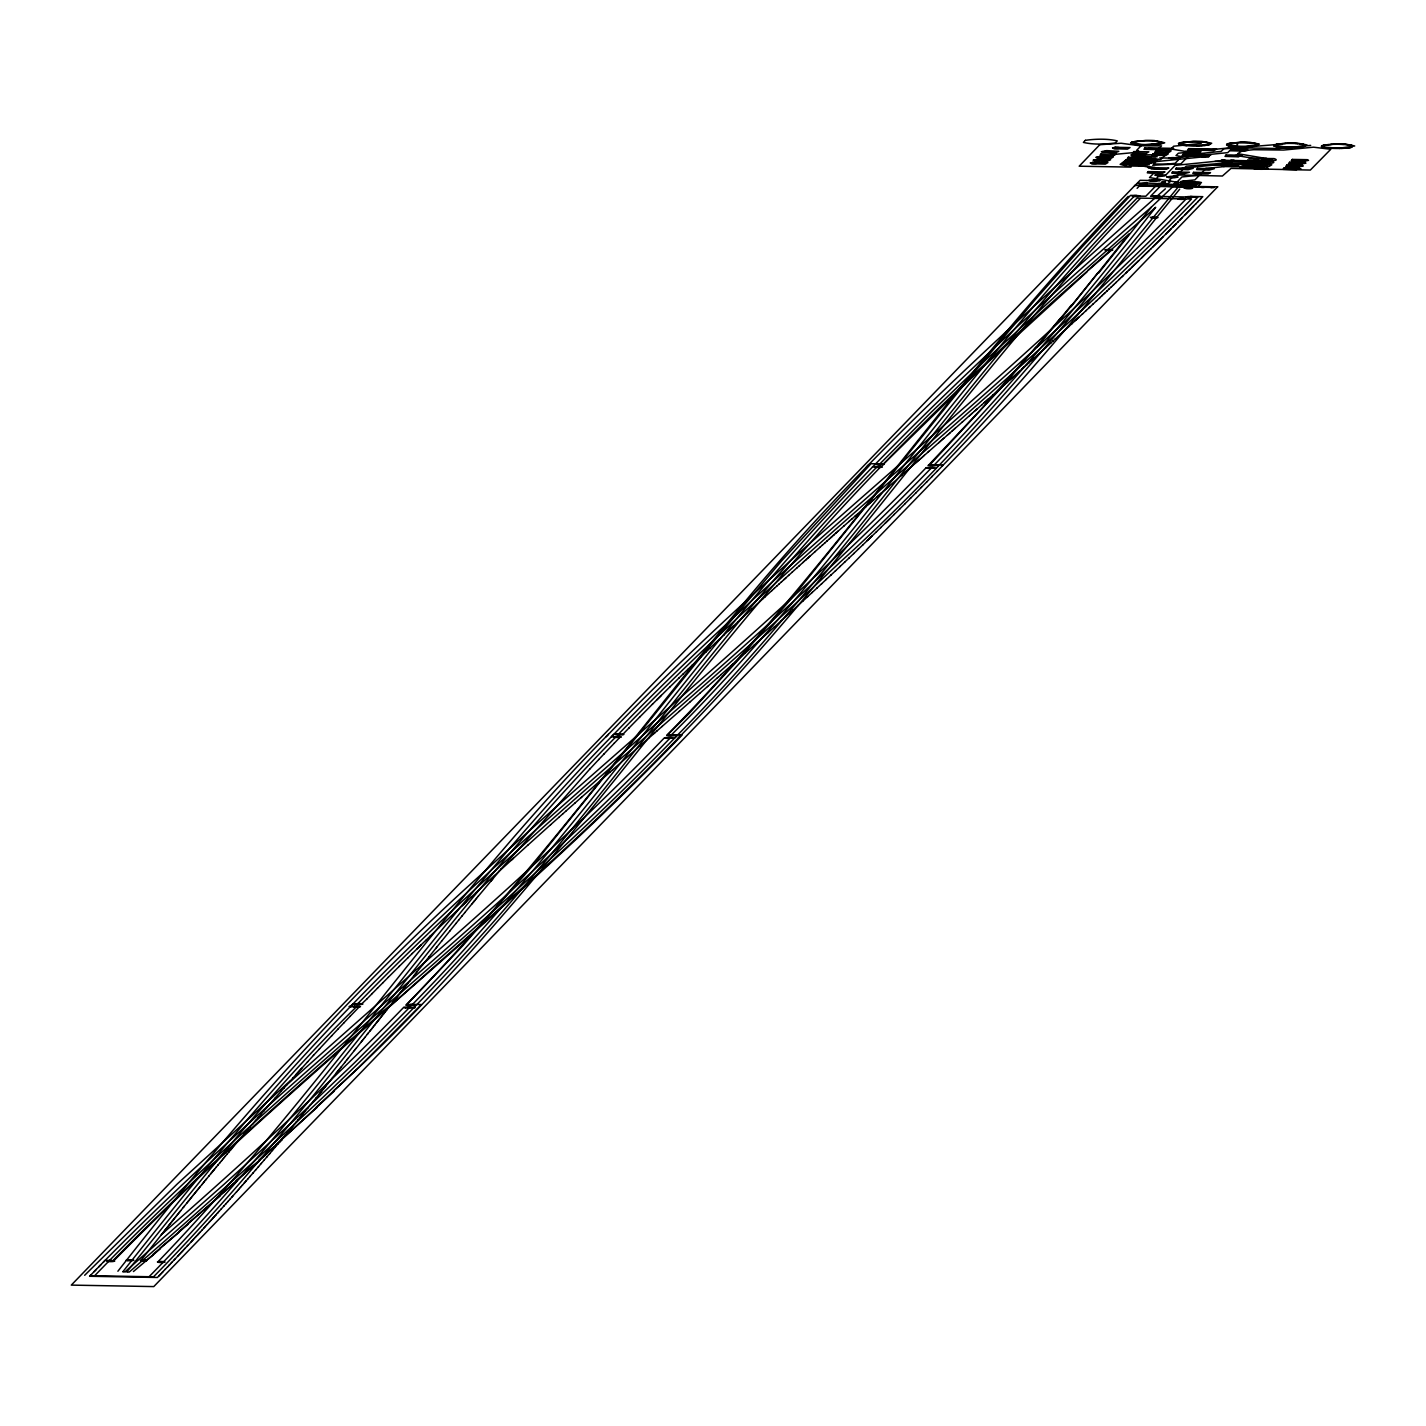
<?xml version="1.0" encoding="UTF-8"?>
<svg xmlns="http://www.w3.org/2000/svg" width="1426" height="1426" viewBox="0 0 1426 1426"><rect width="100%" height="100%" fill="white"/><g stroke="black" fill="none" stroke-linecap="round" stroke-linejoin="round"><path stroke-width="1.5" d="M1133.652 141.762L1131.941 142.6L1141.656 144.418A71.336 28.912 -13.4 0 0 1150.425 144.579L1164.044 142.582L1154.311 140.55A71.336 28.912 -13.4 0 0 1145.541 140.408L1131.371 142.315M1209.07 144.668L1211.69 143.242L1201.975 141.406A71.336 28.912 -13.4 0 0 1193.206 141.245L1179.587 143.242L1189.32 145.274A71.336 28.912 -13.4 0 0 1198.09 145.416L1210.442 144.097M1210.246 144.097L1209.391 143.099M1257.999 144.757L1256.698 145.505M381.188 1016.881L382.168 1015.668M384.646 1012.531L385.608 1011.319M388.104 1008.182L389.066 1006.97M391.562 1003.833L393.38 1001.551M1140.158 198.588C974.243 368.122 844.923 569.277 678.188 738.08M117.895 1271.243C227.75 1130.39 346.304 995.972 479.207 876.277C627.654 739.773 785.459 613.323 925.759 468.102M122.939 1271.635C195.915 1179.284 270.637 1088.127 353.006 1003.94L359.031 1004.064L357.124 1004.367M367.355 1034.26L370.065 1030.873M369.958 1030.998L370.938 1029.786M371.687 1028.823L372.667 1027.611M373.416 1026.649L380.439 1017.843M376.001 1023.387L379.566 1018.93M380.332 1017.968L381.295 1016.756M382.061 1015.793L384.753 1012.407M385.501 1011.444L388.211 1008.057M388.959 1007.095C487.852 918.665 588.671 831.608 680.594 735.62M392.417 1002.745L396.838 997.202M395.875 998.396L405.465 986.346M404.521 987.541L406.339 985.259M407.105 984.279L408.068 983.084M409.708 981.017L414.11 975.491M368.336 1033.048L364.753 1037.522M374.396 1025.437L375.252 1024.349M383.024 1014.581L383.897 1013.494M386.482 1010.232L387.337 1009.145M389.922 1005.9L390.795 1004.813M394.236 1000.464L395.109 999.376M397.694 996.114L398.567 995.027M399.423 993.94L400.278 992.852M401.152 991.783L402.007 990.696M402.881 989.608L403.736 988.521M361.295 1041.871L362.275 1040.641M363.024 1039.697L364.004 1038.467M370.813 1029.911L371.794 1028.699M372.543 1027.736L373.523 1026.524M406.25 985.366L407.194 984.172M407.979 983.191L409.797 980.91M414.895 974.493L415.839 973.316M416.624 972.318L422.791 964.636M94.615 1275.771C278.819 1085.026 493.236 926.543 677.136 735.477L670.915 735.335C838.969 568.796 967.594 365.02 1134.436 196.039L1145.809 196.235L1158.037 183.597L1162.778 183.116M1178.09 181.672L1151.317 207.162L1098.483 273.239M1182.635 181.601C1074.527 313.435 967.185 447.051 840.342 561.969C681.592 711.752 509.26 846.866 357.427 1004.047M1156.236 218.035C1088.484 303.56 1018.627 387.605 942.443 465.821M1156.219 217.946L1158.037 217.536L1156.682 217.126A15.062 6.096 -13.4 0 0 1152.172 217.091L1150.354 217.483L1151.709 217.893A15.062 6.096 -13.4 0 0 1156.236 217.946L1179.694 189.159M162.956 1232.724L164.061 1231.369M162.332 1233.543L141.406 1259.746L145.862 1259.978M414.039 975.58L414.984 974.404M415.768 973.405L416.713 972.229M354.343 1050.552L355.341 1049.322M356.09 1048.395L361.42 1041.729M362.151 1040.784L363.149 1039.554M363.897 1038.609L364.878 1037.379M162.065 1233.829L163.206 1232.456M163.812 1231.654L165.469 1229.568M164.917 1230.317L166.289 1228.552M165.737 1229.283L167.341 1227.287M167.876 1226.574L168.892 1225.344M170.175 1223.722L171.191 1222.492M422.702 964.707L428.869 957.024M347.391 1059.251L348.39 1058.021M354.468 1050.409L348.265 1058.163M355.217 1049.465L356.215 1048.253M428.798 957.113L435.839 948.343M344.771 1062.513L346.643 1060.195M167.092 1227.554L168.125 1226.307M168.642 1225.611L169.658 1224.399M170.924 1222.759L172.742 1220.567M174.115 1218.82L175.202 1217.501M169.409 1224.667L170.425 1223.455M171.708 1221.797L173.544 1219.569M173.295 1219.836L174.364 1218.553M175.826 1216.681L176.967 1215.326M176.717 1215.594L177.858 1214.203M436.641 947.327L441.953 940.732M338.657 1070.124L339.655 1068.876M340.404 1067.949L341.402 1066.701M344.896 1062.37L341.277 1066.862M346.518 1060.338L347.516 1059.108M174.952 1217.768L176.075 1216.431M177.608 1214.471L180.639 1210.763M178.767 1213.08L179.694 1211.922M180.389 1211.03L184.382 1206.129M183.205 1207.537L187.091 1202.778M435.768 948.415L436.712 947.256M441.9 940.803L449.867 930.964M336.019 1073.386L337.035 1072.138M337.784 1071.211L338.782 1069.963M339.531 1069.037L340.529 1067.789M330.761 1079.91L331.777 1078.644M332.508 1077.735L336.162 1073.225M336.892 1072.299L337.909 1071.051M186.859 1203.027L188.856 1200.585M449.796 931.035L456.035 923.371M319.281 1094.027L330.03 1080.819M329.869 1080.997L330.903 1079.732M331.634 1078.822L332.65 1077.557M407.034 1005.241L407.8 1005.366A15.062 6.096 -13.4 0 0 412.328 1005.419L414.11 1005.045L412.791 1004.599A15.062 6.096 -13.4 0 0 408.264 1004.564L406.463 1005.009L462.915 945.581L531.167 867.382L711.806 643.518L781.573 560.935L871.001 463.717L881.411 463.842M189.729 1199.516L187.733 1201.922M190.353 1198.696L191.458 1197.377M189.498 1199.765L190.603 1198.446M191.227 1197.626L192.332 1196.325M192.956 1195.505L194.061 1194.204M326.501 1085.168L324.736 1087.343M327.374 1084.081L328.265 1082.994M322.971 1089.517L323.862 1088.43M1098.073 272.562L1060.071 319.852M192.082 1196.574L193.187 1195.255M193.811 1194.435L194.916 1193.134M195.558 1192.296L196.663 1190.995M194.685 1193.384L195.79 1192.065M197.323 1190.157L198.428 1188.838M199.087 1187.983L200.21 1186.664M455.981 923.424L458.691 920.109M458.637 920.162L462.22 915.759M322.098 1090.605L315.734 1098.377M196.431 1191.227L197.554 1189.908M198.196 1189.07L199.319 1187.751M199.979 1186.895L201.993 1184.489M202.652 1183.633L206.449 1179.035M462.184 915.813L464.894 912.515M313.078 1101.638L315.895 1098.198M201.743 1184.721L202.884 1183.402M203.544 1182.546L204.435 1181.459M205.326 1180.354L209.141 1175.773M464.84 912.551L472.024 903.817M310.405 1104.9L313.221 1101.46M307.713 1108.162L310.547 1104.722M208.909 1176.004L216.324 1167.074M472.915 902.729L474.715 900.572M305.039 1111.424L307.873 1107.984M210.709 1173.812L212.51 1171.637M212.724 1171.423L214.524 1169.249M471.988 903.87L475.607 899.485M475.571 899.521L476.498 898.398M476.462 898.433L478.298 896.223M302.348 1114.686L305.2 1111.228M301.439 1115.774L302.508 1114.49M299.638 1117.948L301.617 1115.578M216.11 1167.288L218.125 1164.899M217.911 1165.113L219.925 1162.725M478.263 896.259L501.007 869.076M297.838 1120.123L299.816 1117.752M296.038 1122.298L298.016 1119.927M1071.479 305.021L1037.076 346.981M1070.926 306.822L1129.303 233.739L1088.056 270.191M219.711 1162.939L221.743 1160.55M221.511 1160.764L223.543 1158.375M294.237 1124.454L296.216 1122.102M292.419 1126.629L294.398 1124.276M223.329 1158.607L225.344 1156.219M292.597 1126.433L288.801 1130.978M290.779 1128.608L286.983 1133.153M225.13 1156.433L227.162 1154.044M226.948 1154.258L228.98 1151.869M228.766 1152.083L232.616 1147.538M490.936 881.054L492.754 878.879M285.147 1135.328L287.143 1132.957M1060.641 318.034L1002.906 386.089L929.841 464.84M230.584 1149.926L234.452 1145.363M283.328 1137.502L285.325 1135.132M283.507 1137.306L281.492 1139.677L334.165 1091.175M234.238 1145.577L236.27 1143.206M279.674 1141.852L281.671 1139.481M277.838 1144.026L279.853 1141.656M236.074 1143.402L239.033 1139.944M275.075 1147.288L278.017 1143.812M238.819 1140.158L241.778 1136.7M241.582 1136.896L244.541 1133.438M500.989 869.094L589.687 769.202M272.295 1150.55L275.254 1147.074M244.345 1133.652L247.322 1130.194M269.532 1153.812L272.491 1150.336M247.126 1130.39L250.103 1126.932M266.733 1157.074L269.71 1153.598M249.906 1127.128L252.901 1123.67M263.953 1160.336L266.929 1156.86M261.154 1163.598L264.131 1160.104M1035.846 347.32L983.156 407.016L928.219 465.571M252.705 1123.866L255.7 1120.426M258.338 1166.86L261.35 1163.366M255.504 1120.622L258.498 1117.164M258.302 1117.36L261.315 1113.902M255.521 1170.104L258.534 1166.628M261.118 1114.098L264.149 1110.658M252.705 1173.366L255.717 1169.89M263.953 1110.836L266.983 1107.396M249.871 1176.628L252.901 1173.135M266.787 1107.574L269.817 1104.134M247.981 1178.803L250.067 1176.397M248.177 1178.571L244.185 1183.134M269.639 1104.312L272.669 1100.89M246.288 1180.728L242.277 1185.309M272.491 1101.068L275.539 1097.628M240.37 1187.484L242.491 1185.077M275.343 1097.806L281.279 1091.104M238.463 1189.658L240.566 1187.252M236.538 1191.833L238.659 1189.427M281.1 1091.282L284.166 1087.86M232.67 1196.2L236.734 1191.601M283.988 1088.02L287.072 1084.598M231.707 1197.287L232.884 1195.951M229.764 1199.462L231.921 1197.038M227.821 1201.655L229.978 1199.213M286.893 1084.758C413.38 969.965 545.908 861.357 664.356 737.866M225.878 1203.829L228.035 1201.405M289.799 1081.514L292.883 1078.092M223.918 1206.004L226.092 1203.58M292.722 1078.252L301.706 1068.324M221.012 1209.248L224.149 1205.754M219.283 1211.155L214.203 1216.806M219.069 1211.405L221.226 1208.998M295.645 1074.99L307.624 1061.8M215.166 1215.718L216.146 1214.631M217.34 1213.312L218.321 1212.225M212.224 1218.963L214.417 1216.538M213.437 1217.626L211.244 1220.05M210.246 1221.155L211.458 1219.8M209.23 1222.242L210.46 1220.888M307.463 1061.96L313.577 1055.293M207.233 1224.453L209.462 1221.993M205.219 1226.645L207.465 1224.185M204.221 1227.733L205.451 1226.378M202.225 1229.907L204.453 1227.465M200.246 1232.064L202.456 1229.64M200.478 1231.797L196.289 1236.36M313.417 1055.436L319.584 1048.787M197.519 1235.005L199.497 1232.866M319.424 1048.93L331.705 1035.775M195.291 1237.429L196.521 1236.075M193.294 1239.586L195.522 1237.162M192.296 1240.673L193.526 1239.301M191.28 1241.761L192.528 1240.388M188.196 1245.058L191.512 1241.476M589.651 769.256L598.849 759.434M187.145 1246.181L188.428 1244.791M185.059 1248.427L187.394 1245.896M184.007 1249.533L185.291 1248.142M183.223 1250.352L179.961 1253.846M184.257 1249.247L180.942 1252.794M331.563 1035.9L337.819 1029.269M178.036 1255.878L179.23 1254.577M178.981 1254.862L180.211 1253.561M598.795 759.488L603.964 754.015M175.148 1258.944L178.286 1255.593M337.677 1029.394L343.987 1022.763M158.108 1261.653C318.782 1094.954 445.5 899.093 608.367 734.337M149.07 1276.733C316.305 1106.594 446.16 904.173 613.75 734.354L620.025 734.426L618.224 734.426C801.341 544.589 1014.492 386.82 1197.787 197.18L1150.55 196.325L1164.614 181.779M174.15 1259.978L175.398 1258.641M172.065 1262.17L174.4 1259.693M603.929 754.069L614.321 743.16M170.977 1263.329L172.332 1261.885M343.844 1022.888L350.19 1016.257M171.227 1263.044L167.519 1266.948M168.696 1265.718L169.854 1264.505M165.149 1269.407L167.769 1266.662M165.416 1269.122L161.798 1272.901M606.05 736.796C788.899 546.621 1002.139 388.87 1185.648 199.408M614.267 743.231L620.167 737.082M622.627 734.55L629.009 727.973M405.857 1005.134C526.461 882.48 627.511 743.017 737.278 611.059C864.441 455.286 1015.276 321.67 1165.381 188.802M411.579 1005.348C526.871 887.935 624.624 755.334 728.775 628.385C854.299 473.396 1001.034 337.623 1151.317 207.162M160.781 1273.988L163.134 1271.493M160.051 1274.701L157.413 1277.482L89.606 1276.27L101.05 1264.523M158.874 1275.967L161.031 1273.685M866.438 467.033L868.862 464.52M1128.216 196.396C962.211 365.502 833.016 566.407 666.798 735.335M350.065 1016.382L359.584 1006.506M935.83 468.013L929.805 467.871L931.356 467.924C747.67 658.028 534.001 816.064 350.564 1006.453L356.643 1006.613C273.667 1087.414 199.248 1182.421 126.718 1271.974A5.722 2.317 -13.4 0 0 129.338 1271.992C269.567 1149.802 408.264 1024.403 528.155 881.607C644.891 743.766 749.987 595.979 876.937 466.962L878.541 466.962L872.48 466.872M1094.437 160.728L1098.377 159.088L1110.64 159.765L1106.683 161.423L1093.118 160.229L1094.901 159.73A15.062 6.096 -13.4 0 1 1099.393 159.801L1100.765 160.193L1098.947 160.603A15.062 6.096 -13.4 0 1 1094.455 160.532M1102.619 152.261L1106.576 150.621L1118.822 151.299L1114.882 152.939L1101.318 151.762L1103.082 151.263A15.062 6.096 -13.4 0 1 1107.592 151.334L1108.947 151.726L1107.146 152.136A15.062 6.096 -13.4 0 1 1102.637 152.065M1126.308 163.544L1154.971 162.814M1166.325 151.709L1163.598 154.543L1134.49 155.077L1129.035 160.728L1156.165 161.584M1135.025 185.344L71.3 1285.111L153.776 1286.591L1217.661 186.824M1134.401 186.129L1136.843 183.597L1147.164 182.564M1137.11 188.321L1140.247 185.059L1143.367 184.186L1137.306 183.17L1140.069 180.318L1154.418 180.567L1158.286 176.592L1164.953 175.915L1175.131 165.398L1225.326 160.336L1260.156 160.942L1272.705 159.694M1154.935 171.958L1149.516 177.555L1181.334 182.974L1195.79 182.564M91.068 1274.755L90.159 1275.682L153.527 1276.805C319.923 1107.485 449.333 906.223 615.782 736.939L617.529 736.957L611.415 736.814C794.407 546.497 1007.79 388.656 1191.441 199.052L1137.057 198.071C970.928 367.658 841.643 569.045 674.712 737.937L668.509 737.866L670.256 737.884C489.724 924.957 280.084 1080.89 98.626 1266.983M880.27 467.282C687.243 665.871 539.581 904.387 333.434 1090.979M882.694 464.769C955.438 389.904 1032.192 318.551 1111.104 250.513M1162.493 183.419L1163.705 182.172M1168.714 180.906L1173.776 175.665L1177.965 175.255L1180.978 172.136L1178.001 172.439M1183.901 169.124L1184.97 168.001M1177.413 181.655L1181.958 176.949L1199.159 175.22M1206.503 155.256L1205.148 156.664L1145.72 162.635M1205.986 168.428L1194.881 179.908L1183.152 181.084L1186.379 181.548M1192.885 184.774L1191.922 185.79L1195.041 186.432L1217.661 186.824M1237.715 144.079L1234.577 147.341L1211.547 149.659L1192.029 149.302M403.718 1007.326C326.839 1086.986 244.488 1161.495 161.298 1234.666M1197.929 186.467L1200.514 183.794L1177.448 184.649L1146.682 183.027M1223.971 166.646L1225.469 165.345L1238.641 165.541M1254.47 163.33L1258.427 159.231L1238.356 155.808L1229.533 155.648M1264.505 168.161L1258.498 167.145M1267.233 165.345L1224.381 164.043L1182.083 168.25M84.669 1275.29L177.305 1183.919L289.781 1081.211M884.316 464.163L883.086 464.858A15.062 6.096 -13.4 0 1 878.576 464.787L877.204 464.395L879.022 464.003A15.062 6.096 -13.4 0 1 883.532 464.056L980.518 369.138L1086.897 271.956M668.562 734.943L668.883 734.907A15.062 6.096 -13.4 0 1 673.375 734.96L674.73 735.406L672.929 735.763A15.062 6.096 -13.4 0 1 668.438 735.709L667.065 735.317L688.972 713.588L736.832 661.486L794.264 595.23L967.755 380.082L1035.205 299.638L1082.566 246.448L1130.551 195.38L1136.682 195.487M1199.872 199.658L1201.316 198.214M937.167 471.257L943.263 465.001L932.978 464.751M94.027 1271.707L96.255 1269.425M361.509 1003.708A15.062 6.096 -13.4 0 0 356.999 1003.654L355.181 1004.047L356.536 1004.457A15.062 6.096 -13.4 0 0 361.063 1004.492L366.945 998.913M1195.523 204.132L1198.232 201.351M1197.769 201.815L1200.335 199.212M1200.835 198.66L1202.795 196.663L1190.353 196.449M628.937 728.062L639.65 717.135M366.839 999.02L372.257 993.512M1191.94 207.768L1195.986 203.668M1193.598 206.11L1190.763 208.998M931.873 476.676L937.452 470.99M1188.411 211.387L1190.033 209.747M1189.569 210.192L1191.209 208.553M926.561 482.095L932.158 476.409M103.385 1262.135L105.132 1260.334L111.87 1260.548M372.15 993.601L377.587 988.093M112.832 1260.834C201.476 1170.586 296.679 1087.129 391.793 1003.833M113.848 1260.691C294.843 1076.398 503.004 921.249 682.127 734.996L671.628 734.764M1186.165 213.668L1187.733 212.1M1187.27 212.527L1188.874 210.941M1181.922 217.964L1185.541 214.328M1185.077 214.773L1186.628 213.223M921.214 487.514L926.829 481.828M639.561 717.225L652.555 704.123M377.48 988.182L382.952 982.674M1179.855 220.032L1181.334 218.57M382.845 982.764L388.335 977.256M1177.805 222.099L1180.318 219.604M1180.888 218.998L1182.368 217.518M915.831 492.933L921.481 487.264M1174.703 225.219L1176.183 223.739M1175.737 224.167L1178.25 221.672M910.412 498.351L916.098 492.683M652.484 704.212L661.272 695.442M388.228 977.345L399.191 966.418M1169.32 230.584L1170.871 229.069M1170.425 229.497L1173.028 226.894M1173.651 226.271L1175.149 224.791M1172.582 227.34L1174.097 225.843M1165.969 233.935L1167.537 232.385M1168.215 231.707L1169.766 230.156M1167.092 232.812L1168.66 231.262M904.975 503.77L910.679 498.102M656.816 699.881L670.042 686.779M1162.6 237.286L1166.415 233.507M399.102 966.507L407.961 957.755M1161.923 237.964L1152.707 247.037M1163.028 236.859L1153.794 245.967M899.521 509.189L905.243 503.538M894.031 514.608L899.77 508.957M669.953 686.886L678.883 678.116M407.872 957.826L412.381 953.424M894.28 514.376L885.19 523.271M1150.532 249.158L1153.135 246.609M412.292 953.495L421.24 944.761M1145.06 254.505L1146.593 253.008M1147.27 252.349L1148.786 250.869M1148.358 251.279L1150.978 248.748M889.86 518.707L880.733 527.602M678.776 678.223L683.339 673.785M416.713 949.163L425.714 940.429M1141.691 257.803L1143.242 256.288M1143.937 255.593L1145.488 254.095M1142.814 256.698L1144.365 255.183M1146.165 253.418L1147.698 251.939M683.232 673.892L687.795 669.436M1136.023 263.293L1138.697 260.691M1142.101 257.375L1137.146 262.188M876.277 531.934L880.983 527.388M687.688 669.56L692.27 665.104M425.625 940.5L430.189 936.098M1134.9 264.363L1136.451 262.883M876.509 531.72L867.293 540.597M692.163 665.247L701.289 656.441M430.117 936.169L439.19 927.453M1131.549 267.589L1133.082 266.127M1132.672 266.519L1134.205 265.04M1133.777 265.45L1135.328 263.97M872.035 536.051L862.783 544.928M1127.075 271.885L1129.748 269.336M1129.321 269.746L1131.977 267.197M701.182 656.584L705.817 652.11M439.119 927.506L471.204 897.15M1121.424 277.304L1122.975 275.824M1122.565 276.216L1126.38 272.562M1125.952 272.972L1127.503 271.493M858.256 549.26L863.015 544.714M705.71 652.252L710.362 647.778M1119.143 279.478L1121.834 276.911M853.711 553.591L858.47 549.063M1113.439 284.897L1116.13 282.348M1115.72 282.74L1119.553 279.086M849.147 557.923L853.924 553.395M710.237 647.921L714.925 643.447M1108.875 289.228L1111.567 286.679M1111.157 287.072L1113.849 284.505M714.8 643.589L719.506 639.115M1106.594 291.385L1109.285 288.836M844.566 562.254L849.361 557.726M719.381 639.276L724.105 634.784M1101.995 295.717L1104.687 293.168M1104.294 293.56L1106.986 291.011M835.369 570.917L840.199 566.389M839.967 566.585L844.78 562.058M316.287 1107.236L358.906 1067.325L421.401 1004.546L410.688 1004.403M317 1107.432L275.503 1145.078M723.962 634.944L733.338 626.139M1096.237 301.118L1100.088 297.499M1099.696 297.874L1102.387 295.325M461.935 905.849L466.552 901.517M728.579 630.613L737.973 621.807M1092.762 304.362L1096.63 300.743M830.752 575.248L835.583 570.721M1085.81 310.85L1089.678 307.232M1089.286 307.606L1093.154 303.988M471.168 897.186L475.838 892.836M475.803 892.854L494.519 875.528M821.465 583.894L826.314 579.384M826.117 579.562L830.948 575.052M737.83 621.968L742.625 617.476M1082.298 314.112L1086.184 310.476M816.795 588.225L821.661 583.715M742.483 617.636L747.295 613.144M747.135 613.305L751.965 608.813M1082.69 313.738L1075.293 320.6M812.107 592.556L816.991 588.047M751.823 608.991L756.671 604.499M1071.764 323.845L1079.179 316.982M807.419 596.87L812.303 592.378M756.511 604.66L760.201 601.255M1068.234 327.089L1072.138 323.488M494.501 875.546L499.225 871.197M802.713 601.202L807.615 596.71M282.098 1139.891L266.056 1153.705M760.04 601.415L762.553 599.08M762.393 599.259L764.924 596.924M1059.981 334.664L1062.709 332.151M1062.334 332.508L1065.079 329.976M1064.705 330.333L1068.609 326.732M499.207 871.215L527.727 845.261M797.99 605.533L802.909 601.023M142.44 1260.477L144.186 1260.531M276.198 1145.292L258.926 1160.194M772.019 590.435L764.764 597.102M1055.24 338.996L1057.985 336.483M1057.611 336.839L1060.356 334.308M793.266 609.847L798.186 605.355M771.858 590.614L774.389 588.278M774.229 588.457L776.778 586.104M1050.499 343.327L1053.226 340.796M1052.869 341.153L1055.614 338.639M511.043 860.413L513.413 858.238M788.507 614.178L791.073 611.843M790.895 612.021L793.444 609.686M266.733 1153.937L236.128 1180.764M776.6 586.282L779.149 583.947M778.988 584.125L781.537 581.79M1043.351 349.816L1046.096 347.302M1045.721 347.641L1050.855 342.971M781.377 620.666L788.685 614.018M259.603 1160.425L219.283 1195.826M783.926 579.616L788.703 575.302M781.359 581.968L786.136 577.655M1033.779 358.461L1038.93 353.791M1038.574 354.129L1043.707 349.459M774.193 627.155L781.537 620.506M792.107 572.236L797.098 567.726M788.525 575.48L792.303 572.058M1028.984 362.774L1031.729 360.279M1031.39 360.618L1034.135 358.104M527.727 845.261L550.596 824.727M768.204 632.556L774.371 626.994M799.309 565.765L803.123 562.325M804.121 561.434L806.724 559.081M796.92 567.922L799.505 565.569M1024.528 366.767L1019.358 371.42M1021.765 369.263L1026.934 364.593M1026.577 364.931L1029.322 362.436M759.791 640.114L768.364 632.395M236.787 1181.013L187.679 1223.865M810.36 555.837L805.333 560.365M802.927 562.521L804.317 561.238M807.74 558.208L815.191 551.523M1013.316 376.82L1014.866 375.412M1015.74 374.664L1017.291 373.255M1018.146 372.507L1019.697 371.081M1016.952 373.576L1018.485 372.168M753.748 645.515L757.527 642.128M757.366 642.27L758.739 641.058M758.579 641.201L759.951 639.971M814.995 551.719L820.039 547.192M1010.036 379.726L1006.061 383.309M1010.909 378.977L1012.442 377.569M1009.697 380.065L1011.248 378.656M1012.121 377.908L1013.654 376.5M1014.528 375.733L1016.078 374.325M550.579 824.745L559.081 817.169M745.281 653.09L753.908 645.372M219.943 1196.075L178.731 1231.743M827.116 540.917L829.754 538.547M819.843 547.406L822.463 545.035M822.267 545.249L824.888 542.878M824.691 543.074L827.33 540.704M829.54 538.761L832.196 536.39M992.71 395.18L997.897 390.546M997.576 390.867L1002.745 386.214M1005.187 384.057L1001.212 387.622M1007.612 381.901L1003.637 385.466M562.7 813.943L566.372 810.681M559.063 817.187L562.717 813.925M566.336 810.699L574.892 803.123M730.718 666.049L732.073 664.837M733.142 663.874L735.727 661.593M735.566 661.717L745.442 652.948M874.904 464.359L881.054 464.43L879.361 464.43L931.035 412.399L986.435 359.316L1060.873 291.171L1155.702 207.305C1085.525 296.465 1013.03 383.986 933.852 465.357L932.212 465.339L938.272 465.482M838.274 530.989L830.752 537.691M838.06 531.203L844.388 525.588M833.194 535.516L834.406 534.447M835.636 533.36L836.848 532.29M981.73 404.895L984.493 402.435M986.614 400.581L988.147 399.191M985.402 401.651L986.935 400.26M987.826 399.494L993.031 394.859M574.856 803.141L580.988 797.722M580.952 797.758L582.218 796.635M717.296 677.92L718.651 676.726M720.95 674.676L730.843 665.906M731.93 664.962L733.285 663.75M844.174 525.802L849.272 521.256M849.058 521.488L851.714 519.1M851.5 519.331L855.386 515.856M856.384 515.018L857.846 513.699M969.502 415.697L971.035 414.306M971.962 413.54L974.707 411.08M975.616 410.296L977.167 408.906M974.404 411.383L975.937 409.993M976.846 409.209L982.051 404.592M984.172 402.738L985.705 401.348M582.182 796.671L610.399 771.787M707.635 686.441L700.148 693.036M717.421 677.796L707.51 686.566M718.508 676.851L721.093 674.569M188.303 1224.132L159.872 1248.32M863.978 508.298L857.614 513.93M867.668 505.054L862.516 509.617M873.799 499.653L868.648 504.216M877.257 496.658L878.719 495.339M855.172 516.087L856.616 514.786M864.976 507.46L866.206 506.373M867.418 505.303L868.88 503.966M869.878 503.128L871.108 502.059M872.338 500.972L877.489 496.408M948.647 434.057L950.162 432.684M952.336 430.812L953.851 429.44M954.796 428.656L962.461 421.882M962.158 422.167L969.805 415.394M970.732 414.609L972.265 413.237M612.859 769.63L610.346 771.84M690.451 701.574L679.275 711.396M700.273 692.929L690.327 701.681M179.373 1232.028L152.921 1254.434M879.699 494.501L881.179 493.164M883.389 491.257L884.869 489.938M885.849 489.1L887.328 487.763M888.309 486.943L900.875 475.892M901.856 475.072L904.583 472.648M905.546 471.828L907.043 470.491M908.023 469.671L910.751 467.247M911.713 466.427L913.21 465.09M914.173 464.27L915.67 462.933M916.633 462.113L918.148 460.758M919.11 459.956L920.608 458.602M921.57 457.799L923.068 456.445M924.03 455.643L928.005 452.131M928.95 451.329L939.092 442.399M940.037 441.614L941.552 440.242M942.497 439.44L944.012 438.085M947.417 435.126L948.932 433.754M878.469 495.588L879.949 494.252M880.929 493.414L883.639 491.007M884.619 490.188L886.099 488.851M887.079 488.031L888.558 486.694M938.807 442.684L940.322 441.329M941.267 440.527L942.782 439.155M943.727 438.37L947.702 434.841M949.876 432.969L952.621 430.527M953.566 429.725L955.081 428.353M612.806 769.683L639.953 745.869M641.094 744.853L646.103 740.468M646.031 740.54L647.333 739.381M648.491 738.383L653.5 733.98M654.641 732.982L657.208 730.736M662.038 726.511L679.382 711.289M125.238 1271.6L224.345 1184.026L300.084 1114.793L354.486 1062.798L409.458 1007.522L407.783 1007.522L413.932 1007.594M133.42 1271.529L160.478 1248.623M153.527 1254.737L146.682 1260.156A15.062 6.096 -13.4 0 0 142.154 1260.103L140.372 1260.459L141.691 1260.905A15.062 6.096 -13.4 0 0 146.218 1260.958L147.217 1260.227M900.626 476.141L902.123 474.805M904.316 472.915L905.813 471.56M906.776 470.758L908.273 469.404M910.483 467.514L911.98 466.159M912.943 465.357L914.44 464.003M915.403 463.2L916.9 461.846M917.863 461.044L919.378 459.689M920.34 458.887L921.838 457.532M922.8 456.712L924.298 455.357M927.72 452.399L929.235 451.044M639.864 745.941L641.183 744.782M647.261 739.452L648.58 738.294M653.411 734.069L654.73 732.893M657.119 730.825L662.127 726.422M1178.375 143.527L1179.748 142.974M1161.798 182.136L1162.368 181.975A6.738 2.727 -13.4 0 1 1165.185 182.029M1165.577 182.225L1165.167 182.332A6.738 2.727 -13.4 0 1 1162.208 182.296L1161.833 182.225M1174.204 183.669L1174.792 183.526A6.738 2.727 -13.4 0 1 1177.609 183.58L1178.019 183.669M1177.983 183.776L1177.448 183.901A6.738 2.727 -13.4 0 1 1174.614 183.847L1174.311 183.794M1177.947 186.592L1178.518 186.432A6.738 2.727 -13.4 0 1 1181.334 186.485L1181.744 186.592M1181.726 186.681L1181.174 186.806A6.738 2.727 -13.4 0 1 1178.357 186.753M1221.191 160.265L1221.761 160.122A6.738 2.727 -13.4 0 1 1224.595 160.175L1225.005 160.265M1224.97 160.354L1224.417 160.496A6.738 2.727 -13.4 0 1 1221.601 160.443L1221.298 160.389M1200.835 187.216L1201.423 187.056A6.738 2.727 -13.4 0 1 1204.239 187.109L1204.649 187.216M1204.649 187.287L1204.079 187.43A6.738 2.727 -13.4 0 1 1201.245 187.376L1200.835 187.287M1305.253 145.969L1304.647 144.792M1161.994 143.616L1162.243 142.457M1179.195 143.153L1178.625 144.115M1226.823 144.008L1226.574 145.167M1257.251 145.327L1259.354 144.079L1249.639 142.261A71.336 28.912 -13.4 0 0 1240.87 142.101L1227.233 144.097L1236.984 146.112A71.336 28.912 -13.4 0 0 1245.754 146.272L1257.982 144.561M1274.452 144.846L1274.202 146.022M1321.51 145.88L1336.18 143.794A71.336 28.912 -13.4 0 1 1344.968 143.955L1354.7 145.969L1341.082 147.965A71.336 28.912 -13.4 0 1 1332.294 147.805C1330.387 147.341 1321.724 147.841 1323.31 145.327M412.738 1007.665A4.724 1.925 -13.4 0 0 415.037 1007.701L415.162 1007.487A4.724 1.925 -13.4 0 0 412.827 1007.469L412.702 1007.683M1132.119 142.119L1130.622 142.867L1133.224 144.062M1209.818 144.472L1208.392 144.846M1275.004 144.668L1223.651 148.874L1221.191 151.406L1186.664 154.864L1189.106 155.381L1180.924 163.83L1152.618 165.256M1274.791 144.668L1288.534 142.939A71.336 28.912 -13.4 0 1 1297.303 143.099L1307.018 144.935L1303.649 146.539M1321.884 145.702L1324.166 145.149M125.363 1271.76L125.06 1271.814A4.135 1.676 -13.4 0 1 122.921 1271.742L122.921 1271.742M1161.637 143.812L1159.908 144.169M1179.534 142.957L1181.281 142.6M1304.54 146.361L1302.794 146.718M1352.169 147.199L1350.422 147.573M349.37 1006.542A4.724 1.925 -13.4 0 0 351.669 1006.578L351.794 1006.364A4.724 1.925 -13.4 0 0 349.459 1006.346L349.334 1006.56M1132.601 141.94L1138.394 141.174M1180.229 142.778L1182.279 142.44M1208.588 144.846L1206.539 145.185M1227.857 143.634L1229.907 143.277M1255.165 145.88L1256.217 145.702M1276.537 144.293L1274.915 145.131L1284.63 146.967A71.336 28.912 -13.4 0 0 1293.418 147.128L1305.057 146.058M1158.91 144.347L1160.104 144.186M1254.167 146.04L1255.361 145.88M1276.341 144.293L1277.536 144.133M1302.99 146.718L1300.672 147.038M1323.97 145.149L1326.287 144.828M1349.424 147.734L1350.618 147.573M1134.436 141.584L1135.577 141.424M1157.787 144.507L1159.106 144.347M1182.083 142.44L1183.402 142.279M1206.735 145.202L1204.15 145.488M1229.711 143.277L1231.03 143.135M1253.044 146.201L1254.363 146.04M1277.34 144.133L1278.659 143.973M1349.62 147.734L1345.681 148.161M361.687 1004.439L362.864 1004.1L361.527 1003.69M1157.983 144.507L1155.149 144.757M1183.206 142.279L1184.667 142.137M1205.612 145.345L1202.795 145.612M1230.834 143.117L1232.296 142.992M1251.778 146.343L1253.24 146.201M1278.462 143.973L1281.279 143.705M1299.407 147.181L1300.868 147.038M1326.091 144.81L1327.553 144.686M1347.231 148.037L1348.497 147.894M1099.66 157.341L1109.232 157.609M1096.915 160.158L1106.059 160.318M1164.757 142.796L1141.745 145.096L1136.575 150.425L1138.643 150.782L1137.235 152.261L1111.514 154.668M1105.114 151.691L1114.241 151.851M1201.245 143.438L1173.687 146.201L1160.889 159.445L1152.671 160.282M1094.027 163.063L1104.116 163.152M1159.712 157.912L1172.992 158.143L1227.768 152.635L1230.388 149.944L1249.711 148.001L1279.211 148.518L1310.69 145.381M1138.269 161.263L1134.419 161.281L1136.237 160.835M1158.536 159.142L1145.025 158.91M1167.537 164.061L1153.794 164.043M1167.751 164.043L1175.113 163.313L1181.619 156.575L1176.004 155.612L1178.339 153.206L1189.337 152.101L1170.693 148.928L1148.447 148.536M1240.834 163.045L1248.998 164.917A59.375 24.064 -13.4 0 0 1256.716 165.059L1267.5 163.723L1270.833 159.284L1237.608 153.669L1242.402 150.782L1253.686 149.712L1283.632 150.051L1313.489 147.181L1330.779 149.284L1310.334 170.068L1231.048 168.393L1222.403 176.022L1177.377 174.952L1186.236 166.165L1223.08 163.224A59.607 24.153 -13.4 0 0 1230.781 163.366L1269.122 163.633C1286.163 161.12 1250.495 160.015 1261.618 163.491M1154.507 171.993L1156.522 171.797M1205.665 168.482L1224.506 166.557L1265.807 167.056C1276.965 170.496 1241.369 169.534 1258.302 166.931M1162.297 175.202L1166.005 174.828M1143.367 184.186L1142.404 184.81L1192.011 185.683M1170.764 181.262L1167.858 183.597L1162.457 184.132M1187.644 182.688L1182.225 187.145L1188.785 188.25L1191.405 187.038L1211.957 187.412M1143.42 160.104L1157.342 160.372M1136.843 141.281L1139.855 141.067M1184.471 142.137L1186.022 142.012M1232.1 142.974L1233.65 142.867M1250.424 146.468L1251.975 146.343M1298.052 147.306L1299.603 147.181M1327.356 144.668L1328.907 144.561M1302.669 159.855L1300.886 160.229L1302.205 160.675M354.611 1006.168L352.792 1006.578L354.147 1006.988A15.062 6.096 -13.4 0 0 358.657 1007.041L360.475 1006.631L359.12 1006.221A15.062 6.096 -13.4 0 0 354.611 1006.186M1185.826 142.012L1188.981 141.834M1153.705 144.864L1155.363 144.775M1233.454 142.867L1235.112 142.76M1201.334 145.719L1202.991 145.612M1281.083 143.705L1282.74 143.598M1248.962 146.557L1250.62 146.468M1328.711 144.561L1330.369 144.454M1296.591 147.413L1298.248 147.306M1344.219 148.251L1345.877 148.161M1139.641 141.067L1142.886 140.924M1152.208 144.953L1153.901 144.864M1234.898 142.76L1236.609 142.671M1199.836 145.791L1201.53 145.719M1282.544 143.598L1284.238 143.527M1247.465 146.646L1249.158 146.575M1330.173 144.454L1331.866 144.365M1295.093 147.484L1296.787 147.413M1342.722 148.34L1344.415 148.268M1197.751 183.259L1201.458 182.599L1199.016 181.958A23.779 9.643 -13.4 0 0 1193.847 181.868L1188.339 182.261A23.779 9.643 -13.4 0 1 1183.17 182.154L1180.71 181.583L1184.436 180.852A23.779 9.643 -13.4 0 1 1189.587 180.942C1195.184 180.817 1187.056 183.294 1192.582 183.17A23.779 9.643 -13.4 0 0 1197.751 183.259M1188.785 141.834L1190.514 141.762M1150.675 145.006L1152.404 144.953M1236.413 142.671L1238.142 142.618M1198.303 145.862L1200.032 145.808M1284.042 143.527L1285.771 143.456M1245.932 146.7L1247.661 146.646M1331.67 144.365L1334.95 144.276A71.3 28.877 -13.4 0 1 1343.72 144.436M1295.289 147.502L1292.009 147.591A71.3 28.877 -13.4 0 1 1283.24 147.431M1341.189 148.393L1342.918 148.34M1142.689 140.924L1144.436 140.889A71.3 28.877 -13.4 0 1 1153.206 141.031M1190.318 141.762L1192.065 141.727A71.3 28.877 -13.4 0 1 1200.835 141.887L1202.261 141.976M1237.946 142.618L1239.693 142.582A71.3 28.877 -13.4 0 1 1248.463 142.743M1150.871 145.024L1149.124 145.06A71.3 28.877 -13.4 0 1 1140.354 144.899M1285.575 143.456L1287.322 143.42A71.3 28.877 -13.4 0 1 1296.091 143.58M1196.753 145.898L1198.5 145.862M1246.128 146.718L1244.381 146.753A71.3 28.877 -13.4 0 1 1235.611 146.593L1234.185 146.504M1339.638 148.447L1341.385 148.411M1140.693 156.307C1157.734 153.812 1122.066 152.707 1133.189 156.183L1157.199 156.735M1266.502 158.446C1249.461 160.96 1285.129 162.065 1274.006 158.589L1249.14 158.357M1152.226 217.518L1154.204 217.518M161.227 1262.028L163.17 1262.028M416.356 1005.063L410.296 1004.991L411.864 1005.009M1116.344 147.965L1125.453 148.126M1235.112 150.051L1244.203 150.229M1136.878 158.001L1155.648 158.322M1247.59 159.962L1266.359 160.3M1135.346 159.587L1154.097 159.926M1246.057 161.566L1264.809 161.904M1214.934 161.388L1269.978 162.511M1292.99 162.938L1302.081 163.099M1132.244 162.796L1151.014 163.117M1242.955 164.756L1261.725 165.095M1290.263 165.755L1299.442 165.933M1213.259 165.113L1225.201 165.363M1130.711 164.382L1149.463 164.721M1241.404 166.361L1260.174 166.699M1287.5 168.571L1297.072 168.749M1129.16 165.986L1147.912 166.325M1239.871 167.947L1258.623 168.286M1159.427 168.785L1132.583 164.418L1135.773 161.637A15.062 6.096 -13.4 0 0 1140.283 161.691L1142.101 161.281L1140.747 160.871A15.062 6.096 -13.4 0 0 1136.237 160.835M1135.149 185.362L1191.441 187.038M1139.231 186.111L1180.871 186.859M1107.2 249.942L1108.947 249.996M108.964 1261.065L110.854 1261.119M1345.146 144.525L1343.524 144.418A71.3 28.877 -13.4 0 0 1334.754 144.276M1295.895 143.58L1297.517 143.669M1249.889 142.832L1248.267 142.725A71.3 28.877 -13.4 0 0 1239.497 142.582M1329.442 148.197L1331.064 148.286A71.3 28.877 -13.4 0 0 1339.834 148.447M1281.814 147.341L1283.436 147.448A71.3 28.877 -13.4 0 0 1292.206 147.591M1153.01 141.031L1154.632 141.138M1186.557 145.648L1188.179 145.755A71.3 28.877 -13.4 0 0 1196.949 145.898M1138.928 144.81L1140.55 144.899A71.3 28.877 -13.4 0 0 1149.32 145.06M1344.932 144.525L1346.5 144.632M1297.303 143.669L1300.173 143.919M1329.656 148.197L1325.574 147.805M1249.675 142.814L1251.244 142.939M1280.459 147.234L1282.01 147.341M1202.047 141.976L1203.615 142.083M1234.381 146.504L1231.529 146.254M1154.418 141.121L1157.288 141.37M1185.202 145.541L1186.753 145.648M1137.574 144.686L1139.124 144.81M1346.304 144.632L1347.802 144.757M1251.048 142.939L1252.545 143.063M1279.158 147.092L1280.655 147.234M1203.419 142.083L1204.917 142.226M1233.027 146.397L1230.317 146.112M1155.791 141.245L1160.532 141.869M1183.901 145.399L1185.398 145.541M1136.272 144.561L1137.77 144.686M1347.606 144.757L1350.083 145.078M1299.977 143.919L1301.385 144.062M1326.982 147.947L1323.542 147.448M1252.349 143.063L1253.757 143.224M1279.354 147.11L1276.876 146.789M1204.72 142.226L1206.129 142.368M1182.689 145.256L1184.097 145.416M1135.06 144.4L1136.469 144.561M1227.697 164.988L1229.052 165.398L1227.233 165.808A15.062 6.096 -13.4 0 1 1222.724 165.737L1221.387 165.309L1223.169 164.935A15.062 6.096 -13.4 0 1 1227.679 165.006M1142.476 159.302L1141.157 158.839L1142.939 158.482A15.062 6.096 -13.4 0 1 1147.431 158.553L1148.803 158.946L1146.985 159.338A15.062 6.096 -13.4 0 1 1142.493 159.284M1102.138 156.967L1103.492 157.359L1101.674 157.769A15.062 6.096 -13.4 0 1 1097.182 157.716L1095.81 157.359L1097.628 156.913A15.062 6.096 -13.4 0 1 1102.12 156.967M1091.532 163.437L1090.266 162.956L1091.995 162.635A15.062 6.096 -13.4 0 1 1096.505 162.689L1097.877 163.081L1096.059 163.491A15.062 6.096 -13.4 0 1 1091.55 163.437M1191.28 187.876L1192.617 188.285L1190.817 188.695A15.062 6.096 -13.4 0 1 1186.307 188.624L1184.953 188.285L1186.753 187.822A15.062 6.096 -13.4 0 1 1191.263 187.893M927.31 468.245L926.062 467.764L927.773 467.443A15.062 6.096 -13.4 0 1 932.283 467.496L933.656 467.888L931.838 468.298A15.062 6.096 -13.4 0 1 927.328 468.245M671.004 737.492L672.359 737.884L670.541 738.294A15.062 6.096 -13.4 0 1 666.049 738.24L664.694 737.795L666.495 737.438A15.062 6.096 -13.4 0 1 670.986 737.509M622.52 734.051L623.875 734.461L622.057 734.853A15.062 6.096 -13.4 0 1 617.565 734.8L616.228 734.354L618.011 733.998A15.062 6.096 -13.4 0 1 622.502 734.069M405.305 1007.897L404.039 1007.398L405.768 1007.095A15.062 6.096 -13.4 0 1 410.26 1007.148L411.633 1007.54L409.815 1007.95A15.062 6.096 -13.4 0 1 405.323 1007.879M158.749 1262.402L157.413 1261.957L159.213 1261.582A15.062 6.096 -13.4 0 1 163.705 1261.653L165.077 1262.046L163.259 1262.456A15.062 6.096 -13.4 0 1 158.767 1262.384M127.556 1260.62L126.237 1260.174L128.019 1259.818A15.062 6.096 -13.4 0 1 132.529 1259.871L133.884 1260.263L132.083 1260.673A15.062 6.096 -13.4 0 1 127.574 1260.62M1301.189 144.062L1302.455 144.24M1253.561 143.224L1254.827 143.384M1205.915 142.368L1207.198 142.547M1229.23 145.933L1230.513 146.112M1181.601 145.096L1182.885 145.256M1133.973 144.24L1135.256 144.418M1304.701 160.3L1295.681 160.104M1179.855 186.628L1188.874 188.161M1349.887 145.078L1351.83 145.452M1324.701 147.627L1322.116 147.056M1302.259 144.222L1303.417 144.418M1277.072 146.789L1274.487 146.218M1254.63 143.384L1257.215 143.955M1228.285 145.755L1229.444 145.933M1207.002 142.529L1208.161 142.725M1181.815 145.096L1179.855 144.721M1159.374 141.691L1161.317 142.065M1133.028 144.062L1134.187 144.24M1213.793 187.269L1213.74 187.59A6.738 2.727 -13.4 0 1 1210.781 187.555L1210.941 187.234A6.738 2.727 -13.4 0 1 1213.776 187.287M1164.008 183.259L1163.812 183.597A6.738 2.727 -13.4 0 1 1160.996 183.544L1161.156 183.223A6.738 2.727 -13.4 0 1 1163.99 183.277M1350.85 145.256L1352.472 145.648M1303.221 144.418L1304.843 144.81M1276.11 146.611L1273.685 145.808M1255.593 143.563L1257.696 144.151M1227.483 145.559L1228.481 145.755M1207.965 142.725L1208.945 142.903M1180.853 144.917L1179.231 144.525M1322.312 147.074L1321.314 146.664M1244.577 146.753A71.3 28.877 -13.4 0 1 1235.807 146.593M1191.869 141.727A71.3 28.877 -13.4 0 1 1200.639 141.887M1302.669 159.872A15.062 6.096 -13.4 0 1 1307.179 159.926L1308.551 160.318L1306.733 160.728A15.062 6.096 -13.4 0 1 1302.223 160.657M107.039 1261.065L108.358 1261.511A15.062 6.096 -13.4 0 0 112.868 1261.547L114.686 1261.154L113.331 1260.744A15.062 6.096 -13.4 0 0 108.822 1260.691L107.039 1261.065M613.715 736.903L615.034 737.349A15.062 6.096 -13.4 0 0 619.561 737.385L621.362 736.992L620.025 736.582A15.062 6.096 -13.4 0 0 615.497 736.529L613.715 736.903M874.726 466.89L876.063 467.336A15.062 6.096 -13.4 0 0 880.573 467.389L882.391 466.979L881.036 466.569A15.062 6.096 -13.4 0 0 876.509 466.534L874.798 466.837M1112.53 147.894L1113.849 148.34A15.062 6.096 -13.4 0 0 1118.376 148.393L1120.176 147.983L1118.822 147.573A15.062 6.096 -13.4 0 0 1114.312 147.538L1112.583 147.841M928.397 465.268L929.716 465.714A15.062 6.096 -13.4 0 0 934.226 465.767L936.044 465.357L934.69 464.947A15.062 6.096 -13.4 0 0 930.18 464.912L928.54 465.179M1139.534 160.051L1140.871 160.496A15.062 6.096 -13.4 0 0 1145.381 160.55L1147.199 160.14L1145.844 159.73A15.062 6.096 -13.4 0 0 1141.335 159.694L1139.534 160.051M1138.732 162.511L1140.069 162.956A15.062 6.096 -13.4 0 0 1144.579 163.01L1146.397 162.6L1145.042 162.19A15.062 6.096 -13.4 0 0 1140.515 162.154L1138.893 162.421M1148.055 167.644L1149.374 168.09A15.062 6.096 -13.4 0 0 1153.901 168.143L1155.72 167.733L1154.365 167.341A15.062 6.096 -13.4 0 0 1149.837 167.288L1148.215 167.555M1139.552 184.132L1140.871 184.578A15.062 6.096 -13.4 0 0 1145.399 184.614L1147.199 184.221L1145.844 183.811A15.062 6.096 -13.4 0 0 1141.335 183.758L1139.552 184.132M1132.315 196.004L1133.634 196.449A15.062 6.096 -13.4 0 0 1138.162 196.485L1139.98 196.093L1138.625 195.683A15.062 6.096 -13.4 0 0 1134.098 195.629L1132.315 196.004M1105.132 249.924L1106.451 250.37A15.062 6.096 -13.4 0 0 1110.979 250.423L1112.797 250.013L1111.442 249.603A15.062 6.096 -13.4 0 0 1106.915 249.568L1105.132 249.924M1148.803 180.478L1151.21 181.191A23.779 9.643 -13.4 0 0 1156.379 181.28L1160.104 180.603L1157.645 179.961A23.779 9.643 -13.4 0 0 1152.475 179.872L1148.875 180.407M1155.078 175.095L1156.397 175.541A15.062 6.096 -13.4 0 0 1160.924 175.594L1162.743 175.184L1161.388 174.774A15.062 6.096 -13.4 0 0 1156.86 174.738L1155.149 175.042M1169.249 158.072L1170.568 158.518A15.062 6.096 -13.4 0 0 1175.095 158.571L1176.896 158.161L1175.559 157.751A15.062 6.096 -13.4 0 0 1171.031 157.716L1169.409 157.983M1152.814 196.378L1154.133 196.824A15.062 6.096 -13.4 0 0 1158.661 196.859L1160.479 196.467L1159.124 196.057A15.062 6.096 -13.4 0 0 1154.597 196.004L1152.885 196.325M1166.807 176.967L1169.213 177.68A23.779 9.643 -13.4 0 0 1174.382 177.769L1178.108 177.091L1175.648 176.45A23.779 9.643 -13.4 0 0 1170.479 176.361L1166.896 176.895M1191.156 153.972L1192.475 154.418A15.062 6.096 -13.4 0 0 1197.002 154.471L1211.084 154.703L1208.464 156.272L1194.988 155.862L1198.838 154.026L1197.466 153.651A15.062 6.096 -13.4 0 0 1192.938 153.616L1191.227 153.919M1201.334 156.593L1202.653 157.038A15.062 6.096 -13.4 0 0 1207.18 157.092L1208.981 156.682L1207.644 156.29A15.062 6.096 -13.4 0 0 1203.116 156.236L1201.387 156.557M1177.662 198.802L1178.981 199.248A15.062 6.096 -13.4 0 0 1183.491 199.301L1185.309 198.891L1183.954 198.481A15.062 6.096 -13.4 0 0 1179.445 198.446L1177.662 198.802M1189.07 184.72L1190.389 185.166A15.062 6.096 -13.4 0 0 1194.917 185.202L1196.735 184.81L1195.38 184.4A15.062 6.096 -13.4 0 0 1190.853 184.346L1189.231 184.631M1185.969 196.966L1187.288 197.412A15.062 6.096 -13.4 0 0 1191.815 197.465L1193.633 197.055L1192.279 196.645A15.062 6.096 -13.4 0 0 1187.751 196.61L1186.129 196.877M1224.72 161.566L1226.057 162.011A15.062 6.096 -13.4 0 0 1230.567 162.065L1232.385 161.655L1231.03 161.245A15.062 6.096 -13.4 0 0 1226.503 161.209L1224.881 161.477M1234.542 155.737L1235.861 156.183A15.062 6.096 -13.4 0 0 1240.388 156.236L1242.189 155.826L1240.834 155.416A15.062 6.096 -13.4 0 0 1236.324 155.381L1234.684 155.648M1240.388 150.158L1241.707 150.621A15.062 6.096 -13.4 0 0 1246.235 150.657L1248.053 150.247L1246.698 149.855A15.062 6.096 -13.4 0 0 1242.171 149.801L1240.46 150.122M1250.655 163.259L1251.975 163.705A15.062 6.096 -13.4 0 0 1256.502 163.758L1258.302 163.348L1256.966 162.938A15.062 6.096 -13.4 0 0 1252.438 162.903L1250.709 163.206M1293.275 168.678L1294.594 169.124A15.062 6.096 -13.4 0 0 1299.122 169.177L1300.922 168.767L1299.585 168.357A15.062 6.096 -13.4 0 0 1295.058 168.321L1293.275 168.678M1295.628 165.862L1296.947 166.307A15.062 6.096 -13.4 0 0 1301.475 166.361L1303.275 165.951L1301.938 165.541A15.062 6.096 -13.4 0 0 1297.41 165.505L1295.681 165.808M1298.266 163.027L1299.585 163.473A15.062 6.096 -13.4 0 0 1304.113 163.527L1305.931 163.117L1304.576 162.724A15.062 6.096 -13.4 0 0 1300.049 162.671L1298.266 163.027M1085.382 140.318L1083.368 142.404A56.773 23.012 -13.4 0 0 1115.257 142.974L1117.289 140.889A56.773 23.012 -13.4 0 0 1085.382 140.318M1099.785 144.703L1079.197 166.2L1131.085 167.109L1120.176 164.364L1125.239 160.603L1149.659 158.179L1161.53 145.898L1150.782 145.826A115.114 46.648 -13.4 0 1 1138.911 145.63L1121.121 143.242L1099.785 144.703M1092.886 162.332L1091.817 163.758L1105.275 164.15L1107.913 162.6L1092.886 162.332M1098.359 156.682L1097.271 158.108L1110.747 158.5L1113.367 156.949L1098.359 156.682M1101.086 153.865L1099.999 155.291L1113.474 155.684L1116.095 154.133L1101.086 153.865M1115.025 147.306L1113.938 148.732L1127.413 149.142L1130.034 147.573L1115.025 147.306M1122.922 162.867L1121.834 164.293L1135.31 164.685L1137.93 163.134L1122.922 162.867M1125.649 160.033L1124.561 161.459L1138.037 161.869L1140.657 160.3L1125.649 160.033M1128.376 157.216L1127.289 158.642L1140.764 159.035L1143.385 157.484L1128.376 157.216M1133.83 151.566L1132.743 152.992L1146.219 153.402L1148.857 151.833L1133.83 151.566M1145.042 147.841L1143.973 149.267L1157.431 149.677L1160.069 148.108L1145.042 147.841M1153.171 153.723L1152.083 155.149L1165.559 155.559L1168.179 153.99L1153.171 153.723M1155.916 150.889L1154.828 152.297L1168.304 152.707L1170.924 151.156L1155.916 150.889M1158.625 148.09L1157.538 149.516L1171.013 149.908L1173.634 148.357L1158.625 148.09M1148.108 171.619L1147.253 172.796L1150.425 173.152L1162.6 173.223L1164.989 171.922L1148.108 171.619M1151.905 167.68L1151.049 168.856L1154.24 169.231L1166.415 169.302L1168.803 167.983L1151.905 167.68M1183.188 154.258L1182.101 155.684L1195.576 156.094L1198.197 154.525L1183.188 154.258M1185.933 151.423L1184.863 152.832L1198.321 153.242L1200.959 151.691L1185.933 151.423M1188.642 148.625L1187.555 150.033L1201.031 150.443L1203.651 148.892L1188.642 148.625M1172.564 171.958L1171.726 173.134L1184.275 173.669L1189.462 172.261L1172.564 171.958M1176.379 168.018L1175.523 169.195L1188.09 169.73L1193.259 168.321L1176.379 168.018M1201.53 148.803L1200.442 150.229L1213.918 150.621L1216.538 149.07L1201.53 148.803M1193.615 172.332L1192.778 173.509L1195.951 173.865L1208.125 173.936L1210.514 172.635L1193.615 172.332M1197.43 168.393L1196.574 169.569L1209.123 170.104L1214.31 168.696L1197.43 168.393M1226.093 154.971L1225.023 156.397L1238.481 156.807L1241.119 155.238L1226.093 154.971M1231.565 149.338L1230.478 150.764L1243.935 151.156L1246.574 149.605L1231.565 149.338M1256.805 164.525L1255.718 165.951L1269.193 166.361L1271.814 164.792L1256.805 164.525M1284.095 167.894L1283.008 169.32L1296.484 169.712L1299.104 168.161L1284.095 167.894M1286.822 165.059L1285.735 166.486L1299.211 166.895L1301.831 165.327L1286.822 165.059M1289.567 162.243L1288.48 163.669L1301.938 164.061L1304.576 162.511L1289.567 162.243M1292.295 159.409L1291.207 160.835L1304.683 161.245L1307.303 159.676L1292.295 159.409M1175.452 182.403L1175.808 182.617A6.738 2.727 -13.4 0 0 1178.642 182.635L1178.946 182.332A6.738 2.727 -13.4 0 0 1175.987 182.278L1175.452 182.403M1183.865 187.572L1184.222 187.786A6.738 2.727 -13.4 0 0 1187.074 187.804L1187.252 187.483A6.738 2.727 -13.4 0 0 1184.4 187.448L1183.901 187.555M1221.922 161.494L1222.278 161.708A6.738 2.727 -13.4 0 0 1225.13 161.726L1225.308 161.388A6.738 2.727 -13.4 0 0 1222.456 161.37L1221.957 161.477M1230.745 160.425L1231.119 160.621A6.738 2.727 -13.4 0 0 1233.953 160.657L1234.256 160.336A6.738 2.727 -13.4 0 0 1231.298 160.3L1230.87 160.372M131.976 1260.245L130.051 1260.245L131.976 1260.245"/></g></svg>
